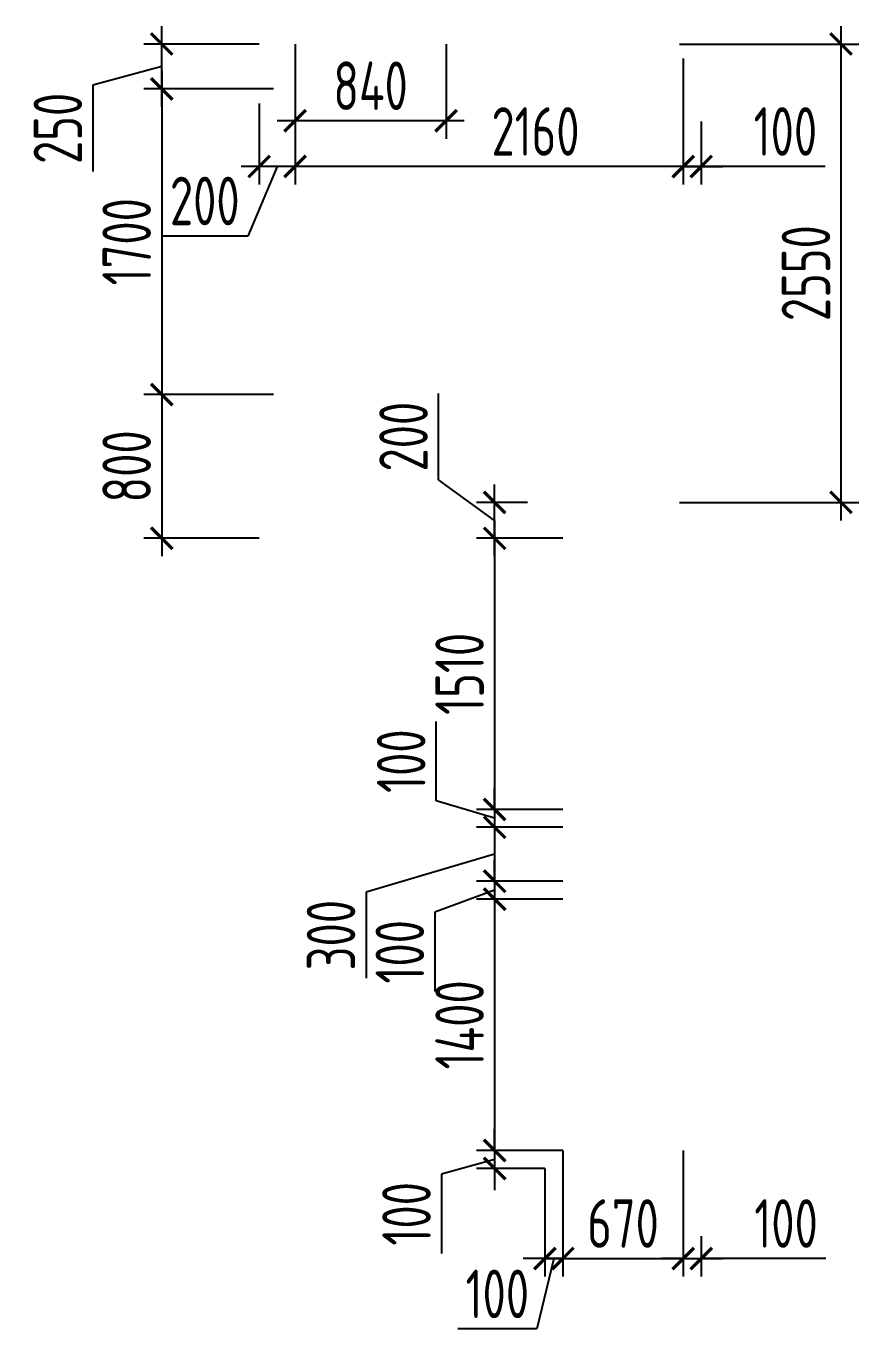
# Model space of a CAD drawing. Header units: millimetres. Extents: x -350007 to 536090, y -888 to 198380.
# Drawn here: x -50853 to -46218, y 120202 to 127451 of the extents above; entities that cross this region are included whole.
import ezdxf

# ---------------------------------------------------------------- set-up
doc = ezdxf.new("R2010")
doc.units = ezdxf.units.MM
doc.layers.add('АР_Размеры нов.', color=15, linetype='Continuous', lineweight=0)
doc.styles.add('ISOCPEUR', font='isocpeur.ttf', dxfattribs={"width": 0.7})
doc.dimstyles.new('R_100', dxfattribs={"dimtxt": 270, "dimasz": 120, "dimexe": 100, "dimexo": 0, "dimgap": 60, "dimtad": 1, "dimdec": 0, "dimrnd": 5, "dimzin": 0, "dimdsep": 46, "dimtxsty": 'ISOCPEUR', "dimblk": 'ARCHTICK', "dimcen": 0, "dimdle": 100, "dimclrd": 256, "dimclre": 256, "dimclrt": 256, "dimadec": 0, "dimazin": 0, "dimtfac": 2, "dimtdec": 0, "dimtofl": 0, "dimtmove": 1, "dimatfit": 3, "dimfxl": 1, "dimtvp": 3, "dimtolj": 1, "dimtzin": 0, "dimarcsym": 0})

# ---------------------------------------------------------------- blocks, each defined once
blk = doc.blocks.new('_ArchTick')
at = {"color": 0, "linetype": 'ByBlock', "const_width": 0.15}
blk.add_lwpolyline([(-0.5, -0.5), (0.5, 0.5)], dxfattribs=at)
blk = doc.blocks.new('*D2739')
at = {"layer": 'Defpoints', "color": 0, "ltscale": 100, "transparency": 16777216}
for p in [(-49475.8, 127100.7), (-50098.1, 125400.7), (-49475.8, 125400.7)]:
    blk.add_point(p, dxfattribs=at)
at = {"layer": 'АР_Размеры нов.', "lineweight": -2, "ltscale": 100, "transparency": 16777216}
for p, q in [((-50098.1, 127200.7), (-50098.1, 125300.7)), ((-49475.8, 127100.7), (-50198.1, 127100.7)), ((-49475.8, 125400.7), (-50198.1, 125400.7))]:
    blk.add_line(p, q, dxfattribs=at)
at = {"layer": 'АР_Размеры нов.', "lineweight": -2, "ltscale": 100, "transparency": 16777216, "xscale": 120, "yscale": 120, "zscale": 120}
for p, rotation in [((-50098.1, 127100.7), 90), ((-50098.1, 125400.7), 270)]:
    blk.add_blockref('_ArchTick', p, dxfattribs=dict(at, rotation=rotation))
at = {"layer": 'АР_Размеры нов.', "ltscale": 100, "transparency": 16777216, "insert": (-50293.1, 126250.7), "char_height": 270, "attachment_point": 5, "rotation": 90, "style": 'ISOCPEUR'}
blk.add_mtext('\\A1;1700', dxfattribs=at)
blk = doc.blocks.new('*D2056')
at = {"layer": 'Defpoints', "color": 0, "ltscale": 500, "transparency": 16777216}
for p in [(-50098.1, 127350.7), (-49555.8, 127350.7), (-49475.8, 127100.7)]:
    blk.add_point(p, dxfattribs=at)
at = {"layer": 'АР_Размеры нов.', "lineweight": -2, "ltscale": 500, "transparency": 16777216}
for p, q in [((-50098.1, 127000.7), (-50098.1, 127450.7)), ((-49555.8, 127350.7), (-50198.1, 127350.7)), ((-50098.1, 127225.7), (-50481, 127120.9)), ((-50481, 127120.9), (-50481, 126641.8)), ((-49475.8, 127100.7), (-50198.1, 127100.7))]:
    blk.add_line(p, q, dxfattribs=at)
at = {"layer": 'АР_Размеры нов.', "lineweight": -2, "ltscale": 500, "transparency": 16777216, "xscale": 120, "yscale": 120, "zscale": 120}
for p, rotation in [((-50098.1, 127350.7), 90), ((-50098.1, 127100.7), 270)]:
    blk.add_blockref('_ArchTick', p, dxfattribs=dict(at, rotation=rotation))
at = {"layer": 'АР_Размеры нов.', "lineweight": 13, "ltscale": 500, "transparency": 16777216, "insert": (-50676, 126881.4), "char_height": 270, "attachment_point": 5, "rotation": 90, "style": 'ISOCPEUR'}
blk.add_mtext('\\A1;250', dxfattribs=at)
blk = doc.blocks.new('*D2057')
at = {"layer": 'Defpoints', "color": 0, "ltscale": 500, "transparency": 16777216}
for p in [(-49475.8, 125400.7), (-50098.1, 124600.7), (-49555.8, 124600.7)]:
    blk.add_point(p, dxfattribs=at)
at = {"layer": 'АР_Размеры нов.', "lineweight": -2, "ltscale": 500, "transparency": 16777216}
for p, q in [((-50098.1, 125500.7), (-50098.1, 124500.7)), ((-49475.8, 125400.7), (-50198.1, 125400.7)), ((-49555.8, 124600.7), (-50198.1, 124600.7))]:
    blk.add_line(p, q, dxfattribs=at)
at = {"layer": 'АР_Размеры нов.', "lineweight": -2, "ltscale": 500, "transparency": 16777216, "xscale": 120, "yscale": 120, "zscale": 120}
for p, rotation in [((-50098.1, 125400.7), 90), ((-50098.1, 124600.7), 270)]:
    blk.add_blockref('_ArchTick', p, dxfattribs=dict(at, rotation=rotation))
at = {"layer": 'АР_Размеры нов.', "lineweight": 13, "ltscale": 500, "transparency": 16777216, "insert": (-50293.1, 125000.7), "char_height": 270, "attachment_point": 5, "rotation": 90, "style": 'ISOCPEUR'}
blk.add_mtext('\\A1;800', dxfattribs=at)
blk = doc.blocks.new('*D2058')
at = {"layer": 'Defpoints', "color": 0, "ltscale": 500, "transparency": 16777216}
for p in [(-49355.8, 127269.3), (-47195.8, 127269.3), (-49355.8, 126669.3)]:
    blk.add_point(p, dxfattribs=at)
at = {"layer": 'АР_Размеры нов.', "lineweight": -2, "ltscale": 500, "transparency": 16777216}
for p, q in [((-49355.8, 127269.3), (-49355.8, 126569.3)), ((-47195.8, 127269.3), (-47195.8, 126569.3)), ((-47095.8, 126669.3), (-49455.8, 126669.3))]:
    blk.add_line(p, q, dxfattribs=at)
at = {"layer": 'АР_Размеры нов.', "lineweight": -2, "ltscale": 500, "transparency": 16777216, "xscale": 120, "yscale": 120, "zscale": 120, "rotation": 180}
blk.add_blockref('_ArchTick', (-49355.8, 126669.3), dxfattribs=at)
at = {"layer": 'АР_Размеры нов.', "lineweight": -2, "ltscale": 500, "transparency": 16777216, "xscale": 120, "yscale": 120, "zscale": 120}
blk.add_blockref('_ArchTick', (-47195.8, 126669.3), dxfattribs=at)
at = {"layer": 'АР_Размеры нов.', "lineweight": 13, "ltscale": 500, "transparency": 16777216, "insert": (-48018, 126864.3), "char_height": 270, "attachment_point": 5, "style": 'ISOCPEUR'}
blk.add_mtext('\\A1;2160', dxfattribs=at)
blk = doc.blocks.new('*D2059')
at = {"layer": 'Defpoints', "color": 0, "ltscale": 500, "transparency": 16777216}
for p in [(-49355.8, 127269.3), (-49555.8, 127019.3), (-49555.8, 126669.3)]:
    blk.add_point(p, dxfattribs=at)
at = {"layer": 'АР_Размеры нов.', "lineweight": -2, "ltscale": 500, "transparency": 16777216}
for p, q in [((-49355.8, 127269.3), (-49355.8, 126569.3)), ((-49555.8, 127019.3), (-49555.8, 126569.3)), ((-49255.8, 126669.3), (-49655.8, 126669.3)), ((-49455.8, 126669.3), (-49619, 126282.5)), ((-49619, 126282.5), (-50098.1, 126282.5))]:
    blk.add_line(p, q, dxfattribs=at)
at = {"layer": 'АР_Размеры нов.', "lineweight": -2, "ltscale": 500, "transparency": 16777216, "xscale": 120, "yscale": 120, "zscale": 120, "rotation": 180}
blk.add_blockref('_ArchTick', (-49555.8, 126669.3), dxfattribs=at)
at = {"layer": 'АР_Размеры нов.', "lineweight": -2, "ltscale": 500, "transparency": 16777216, "xscale": 120, "yscale": 120, "zscale": 120}
blk.add_blockref('_ArchTick', (-49355.8, 126669.3), dxfattribs=at)
at = {"layer": 'АР_Размеры нов.', "lineweight": 13, "ltscale": 500, "transparency": 16777216, "insert": (-49858.5, 126477.5), "char_height": 270, "attachment_point": 5, "style": 'ISOCPEUR'}
blk.add_mtext('\\A1;200', dxfattribs=at)
blk = doc.blocks.new('*D2060')
at = {"layer": 'Defpoints', "color": 0, "ltscale": 500, "transparency": 16777216}
for p in [(-47865.8, 124600.7), (-48245.5, 123092.8), (-47865.8, 123092.8)]:
    blk.add_point(p, dxfattribs=at)
at = {"layer": 'АР_Размеры нов.', "lineweight": -2, "ltscale": 500, "transparency": 16777216}
for p, q in [((-48245.5, 124700.7), (-48245.5, 122992.8)), ((-47865.8, 124600.7), (-48345.5, 124600.7)), ((-47865.8, 123092.8), (-48345.5, 123092.8))]:
    blk.add_line(p, q, dxfattribs=at)
at = {"layer": 'АР_Размеры нов.', "lineweight": -2, "ltscale": 500, "transparency": 16777216, "xscale": 120, "yscale": 120, "zscale": 120}
for p, rotation in [((-48245.5, 124600.7), 90), ((-48245.5, 123092.8), 270)]:
    blk.add_blockref('_ArchTick', p, dxfattribs=dict(at, rotation=rotation))
at = {"layer": 'АР_Размеры нов.', "lineweight": 13, "ltscale": 500, "transparency": 16777216, "insert": (-48440.5, 123846.7), "char_height": 270, "attachment_point": 5, "rotation": 90, "style": 'ISOCPEUR'}
blk.add_mtext('\\A1;1510', dxfattribs=at)
blk = doc.blocks.new('*D2061')
at = {"layer": 'Defpoints', "color": 0, "ltscale": 500, "transparency": 16777216}
for p in [(-47865.8, 123092.8), (-48245.5, 122992.8), (-47865.8, 122992.8)]:
    blk.add_point(p, dxfattribs=at)
at = {"layer": 'АР_Размеры нов.', "lineweight": -2, "ltscale": 500, "transparency": 16777216}
for p, q in [((-48570.5, 123140.3), (-48570.5, 123581.6)), ((-48245.5, 123092.8), (-48245.5, 123212.8)), ((-48245.5, 123042.8), (-48570.5, 123140.3)), ((-47865.8, 123092.8), (-48345.5, 123092.8)), ((-48245.5, 123092.8), (-48245.5, 122992.8)), ((-47865.8, 122992.8), (-48345.5, 122992.8)), ((-48245.5, 122992.8), (-48245.5, 122872.8))]:
    blk.add_line(p, q, dxfattribs=at)
at = {"layer": 'АР_Размеры нов.', "lineweight": -2, "ltscale": 500, "transparency": 16777216, "xscale": 120, "yscale": 120, "zscale": 120}
for p, rotation in [((-48245.5, 123092.8), 270), ((-48245.5, 122992.8), 90)]:
    blk.add_blockref('_ArchTick', p, dxfattribs=dict(at, rotation=rotation))
at = {"layer": 'АР_Размеры нов.', "lineweight": 13, "ltscale": 500, "transparency": 16777216, "insert": (-48765.5, 123360.9), "char_height": 270, "attachment_point": 5, "rotation": 90, "style": 'ISOCPEUR'}
blk.add_mtext('\\A1;100', dxfattribs=at)
blk = doc.blocks.new('*D2062')
at = {"layer": 'Defpoints', "color": 0, "ltscale": 500, "transparency": 16777216}
for p in [(-47865.8, 122992.8), (-48245.5, 122692.8), (-47865.8, 122692.8)]:
    blk.add_point(p, dxfattribs=at)
at = {"layer": 'АР_Размеры нов.', "lineweight": -2, "ltscale": 500, "transparency": 16777216}
for p, q in [((-48245.5, 123092.8), (-48245.5, 122592.8)), ((-47865.8, 122992.8), (-48345.5, 122992.8)), ((-48245.5, 122842.8), (-48961, 122632.4)), ((-47865.8, 122692.8), (-48345.5, 122692.8)), ((-48961, 122632.4), (-48961, 122153.3))]:
    blk.add_line(p, q, dxfattribs=at)
at = {"layer": 'АР_Размеры нов.', "lineweight": -2, "ltscale": 500, "transparency": 16777216, "xscale": 120, "yscale": 120, "zscale": 120}
for p, rotation in [((-48245.5, 122992.8), 90), ((-48245.5, 122692.8), 270)]:
    blk.add_blockref('_ArchTick', p, dxfattribs=dict(at, rotation=rotation))
at = {"layer": 'АР_Размеры нов.', "lineweight": 13, "ltscale": 500, "transparency": 16777216, "insert": (-49156, 122392.9), "char_height": 270, "attachment_point": 5, "rotation": 90, "style": 'ISOCPEUR'}
blk.add_mtext('\\A1;300', dxfattribs=at)
blk = doc.blocks.new('*D2063')
at = {"layer": 'Defpoints', "color": 0, "ltscale": 500, "transparency": 16777216}
for p in [(-47865.8, 122692.8), (-48245.5, 122592.8), (-47865.8, 122592.8)]:
    blk.add_point(p, dxfattribs=at)
at = {"layer": 'АР_Размеры нов.', "lineweight": -2, "ltscale": 500, "transparency": 16777216}
for p, q in [((-48245.5, 122692.8), (-48245.5, 122812.8)), ((-47865.8, 122692.8), (-48345.5, 122692.8)), ((-48245.5, 122692.8), (-48245.5, 122592.8)), ((-48245.5, 122642.8), (-48577.8, 122520.9)), ((-47865.8, 122592.8), (-48345.5, 122592.8)), ((-48245.5, 122592.8), (-48245.5, 122472.8)), ((-48577.8, 122520.9), (-48577.8, 122079.6))]:
    blk.add_line(p, q, dxfattribs=at)
at = {"layer": 'АР_Размеры нов.', "lineweight": -2, "ltscale": 500, "transparency": 16777216, "xscale": 120, "yscale": 120, "zscale": 120}
for p, rotation in [((-48245.5, 122692.8), 270), ((-48245.5, 122592.8), 90)]:
    blk.add_blockref('_ArchTick', p, dxfattribs=dict(at, rotation=rotation))
at = {"layer": 'АР_Размеры нов.', "lineweight": 13, "ltscale": 500, "transparency": 16777216, "insert": (-48772.8, 122300.2), "char_height": 270, "attachment_point": 5, "rotation": 90, "style": 'ISOCPEUR'}
blk.add_mtext('\\A1;100', dxfattribs=at)
blk = doc.blocks.new('*D2064')
at = {"layer": 'Defpoints', "color": 0, "ltscale": 500, "transparency": 16777216}
for p in [(-47865.8, 122592.8), (-48245.5, 121194.6), (-47865.8, 121194.6)]:
    blk.add_point(p, dxfattribs=at)
at = {"layer": 'АР_Размеры нов.', "lineweight": -2, "ltscale": 500, "transparency": 16777216}
for p, q in [((-48245.5, 122692.8), (-48245.5, 121094.6)), ((-47865.8, 122592.8), (-48345.5, 122592.8)), ((-47865.8, 121194.6), (-48345.5, 121194.6))]:
    blk.add_line(p, q, dxfattribs=at)
at = {"layer": 'АР_Размеры нов.', "lineweight": -2, "ltscale": 500, "transparency": 16777216, "xscale": 120, "yscale": 120, "zscale": 120}
for p, rotation in [((-48245.5, 122592.8), 90), ((-48245.5, 121194.6), 270)]:
    blk.add_blockref('_ArchTick', p, dxfattribs=dict(at, rotation=rotation))
at = {"layer": 'АР_Размеры нов.', "lineweight": 13, "ltscale": 500, "transparency": 16777216, "insert": (-48440.5, 121893.7), "char_height": 270, "attachment_point": 5, "rotation": 90, "style": 'ISOCPEUR'}
blk.add_mtext('\\A1;1400', dxfattribs=at)
blk = doc.blocks.new('*D2065')
at = {"layer": 'Defpoints', "color": 0, "ltscale": 500, "transparency": 16777216}
for p in [(-47865.8, 121194.6), (-48245.5, 121094.6), (-47965.8, 121094.6)]:
    blk.add_point(p, dxfattribs=at)
at = {"layer": 'АР_Размеры нов.', "lineweight": -2, "ltscale": 500, "transparency": 16777216}
for p, q in [((-48245.5, 121194.6), (-48245.5, 121314.6)), ((-48245.5, 121144.6), (-48540.8, 121063.2)), ((-47865.8, 121194.6), (-48345.5, 121194.6)), ((-48245.5, 121194.6), (-48245.5, 121094.6)), ((-48540.8, 121063.2), (-48540.8, 120621.9)), ((-47965.8, 121094.6), (-48345.5, 121094.6)), ((-48245.5, 121094.6), (-48245.5, 120974.6))]:
    blk.add_line(p, q, dxfattribs=at)
at = {"layer": 'АР_Размеры нов.', "lineweight": -2, "ltscale": 500, "transparency": 16777216, "xscale": 120, "yscale": 120, "zscale": 120}
for p, rotation in [((-48245.5, 121194.6), 270), ((-48245.5, 121094.6), 90)]:
    blk.add_blockref('_ArchTick', p, dxfattribs=dict(at, rotation=rotation))
at = {"layer": 'АР_Размеры нов.', "lineweight": 13, "ltscale": 500, "transparency": 16777216, "insert": (-48735.8, 120842.5), "char_height": 270, "attachment_point": 5, "rotation": 90, "style": 'ISOCPEUR'}
blk.add_mtext('\\A1;100', dxfattribs=at)
blk = doc.blocks.new('*D2066')
at = {"layer": 'Defpoints', "color": 0, "ltscale": 500, "transparency": 16777216}
for p in [(-47865.8, 121194.6), (-47195.9, 121194.6), (-47195.9, 120593.7)]:
    blk.add_point(p, dxfattribs=at)
at = {"layer": 'АР_Размеры нов.', "lineweight": -2, "ltscale": 500, "transparency": 16777216}
for p, q in [((-47865.8, 121194.6), (-47865.8, 120493.7)), ((-47195.9, 121194.6), (-47195.9, 120493.7)), ((-47965.8, 120593.7), (-47095.9, 120593.7))]:
    blk.add_line(p, q, dxfattribs=at)
at = {"layer": 'АР_Размеры нов.', "lineweight": -2, "ltscale": 500, "transparency": 16777216, "xscale": 120, "yscale": 120, "zscale": 120, "rotation": 180}
blk.add_blockref('_ArchTick', (-47865.8, 120593.7), dxfattribs=at)
at = {"layer": 'АР_Размеры нов.', "lineweight": -2, "ltscale": 500, "transparency": 16777216, "xscale": 120, "yscale": 120, "zscale": 120}
blk.add_blockref('_ArchTick', (-47195.9, 120593.7), dxfattribs=at)
at = {"layer": 'АР_Размеры нов.', "lineweight": 13, "ltscale": 500, "transparency": 16777216, "insert": (-47530.8, 120788.7), "char_height": 270, "attachment_point": 5, "style": 'ISOCPEUR'}
blk.add_mtext('\\A1;670', dxfattribs=at)
blk = doc.blocks.new('*D2194')
at = {"layer": 'Defpoints', "color": 0, "ltscale": 500, "transparency": 16777216}
for p in [(-47195.9, 120718.7), (-47095.8, 120718.7), (-47095.8, 120593.7)]:
    blk.add_point(p, dxfattribs=at)
at = {"layer": 'АР_Размеры нов.', "lineweight": -2, "ltscale": 500, "transparency": 16777216}
for p, q in [((-47195.9, 120718.7), (-47195.9, 120493.7)), ((-47095.8, 120718.7), (-47095.8, 120493.7)), ((-47195.9, 120593.7), (-47315.9, 120593.7)), ((-47195.9, 120593.7), (-47095.8, 120593.7)), ((-47095.8, 120593.7), (-46975.8, 120593.7)), ((-46402.7, 120593.7), (-47095.8, 120593.7))]:
    blk.add_line(p, q, dxfattribs=at)
at = {"layer": 'АР_Размеры нов.', "lineweight": -2, "ltscale": 500, "transparency": 16777216, "xscale": 120, "yscale": 120, "zscale": 120}
blk.add_blockref('_ArchTick', (-47195.9, 120593.7), dxfattribs=at)
at = {"layer": 'АР_Размеры нов.', "lineweight": -2, "ltscale": 500, "transparency": 16777216, "xscale": 120, "yscale": 120, "zscale": 120, "rotation": 180}
blk.add_blockref('_ArchTick', (-47095.8, 120593.7), dxfattribs=at)
at = {"layer": 'АР_Размеры нов.', "lineweight": 13, "ltscale": 500, "transparency": 16777216, "insert": (-46623.4, 120788.7), "char_height": 270, "attachment_point": 5, "style": 'ISOCPEUR'}
blk.add_mtext('\\A1;100', dxfattribs=at)
blk = doc.blocks.new('*D2247')
at = {"layer": 'Defpoints', "color": 0, "ltscale": 500, "transparency": 16777216}
for p in [(-48245.5, 124800.7), (-48061.8, 124800.7), (-47865.8, 124600.7)]:
    blk.add_point(p, dxfattribs=at)
at = {"layer": 'АР_Размеры нов.', "lineweight": -2, "ltscale": 500, "transparency": 16777216}
for p, q in [((-48557.3, 124926.7), (-48557.3, 125405.8)), ((-48245.5, 124700.7), (-48557.3, 124926.7)), ((-48245.5, 124500.7), (-48245.5, 124900.7)), ((-48061.8, 124800.7), (-48345.5, 124800.7)), ((-47865.8, 124600.7), (-48345.5, 124600.7))]:
    blk.add_line(p, q, dxfattribs=at)
at = {"layer": 'АР_Размеры нов.', "lineweight": -2, "ltscale": 500, "transparency": 16777216, "xscale": 120, "yscale": 120, "zscale": 120}
for p, rotation in [((-48245.5, 124800.7), 90), ((-48245.5, 124600.7), 270)]:
    blk.add_blockref('_ArchTick', p, dxfattribs=dict(at, rotation=rotation))
at = {"layer": 'АР_Размеры нов.', "lineweight": 13, "ltscale": 500, "transparency": 16777216, "insert": (-48752.3, 125166.3), "char_height": 270, "attachment_point": 5, "rotation": 90, "style": 'ISOCPEUR'}
blk.add_mtext('\\A1;200', dxfattribs=at)
blk = doc.blocks.new('*D3152')
at = {"layer": 'Defpoints', "color": 0, "transparency": 16777216}
for p in [(-47215.8, 127350.7), (-47215.8, 124800.7), (-46317.9, 124800.7)]:
    blk.add_point(p, dxfattribs=at)
at = {"layer": 'АР_Размеры нов.', "lineweight": -2, "transparency": 16777216}
for p, q in [((-46317.9, 127450.7), (-46317.9, 124700.7)), ((-47215.8, 127350.7), (-46217.9, 127350.7)), ((-47215.8, 124800.7), (-46217.9, 124800.7))]:
    blk.add_line(p, q, dxfattribs=at)
at = {"layer": 'АР_Размеры нов.', "lineweight": -2, "transparency": 16777216, "xscale": 120, "yscale": 120, "zscale": 120}
for p, rotation in [((-46317.9, 127350.7), 90), ((-46317.9, 124800.7), 270)]:
    blk.add_blockref('_ArchTick', p, dxfattribs=dict(at, rotation=rotation))
at = {"layer": 'АР_Размеры нов.', "transparency": 16777216, "insert": (-46512.9, 126075.7), "char_height": 270, "attachment_point": 5, "rotation": 90, "style": 'ISOCPEUR'}
blk.add_mtext('\\A1;2550', dxfattribs=at)
blk = doc.blocks.new('*D4086')
at = {"layer": 'Defpoints', "color": 0, "transparency": 16777216}
for p in [(-47965.8, 121094.6), (-47865.8, 121094.6), (-47965.8, 120593.7)]:
    blk.add_point(p, dxfattribs=at)
at = {"layer": 'АР_Размеры нов.', "lineweight": -2, "transparency": 16777216}
for p, q in [((-47965.8, 121094.6), (-47965.8, 120493.7)), ((-47865.8, 121094.6), (-47865.8, 120493.7)), ((-47965.8, 120593.7), (-48085.8, 120593.7)), ((-47915.8, 120593.7), (-48009.7, 120202)), ((-47865.8, 120593.7), (-47965.8, 120593.7)), ((-47865.8, 120593.7), (-47745.8, 120593.7)), ((-48009.7, 120202), (-48451, 120202))]:
    blk.add_line(p, q, dxfattribs=at)
at = {"layer": 'АР_Размеры нов.', "lineweight": -2, "transparency": 16777216, "xscale": 120, "yscale": 120, "zscale": 120}
blk.add_blockref('_ArchTick', (-47965.8, 120593.7), dxfattribs=at)
at = {"layer": 'АР_Размеры нов.', "lineweight": -2, "transparency": 16777216, "xscale": 120, "yscale": 120, "zscale": 120, "rotation": 180}
blk.add_blockref('_ArchTick', (-47865.8, 120593.7), dxfattribs=at)
at = {"layer": 'АР_Размеры нов.', "transparency": 16777216, "insert": (-48230.4, 120397), "char_height": 270, "attachment_point": 5, "style": 'ISOCPEUR'}
blk.add_mtext('\\A1;100', dxfattribs=at)
blk = doc.blocks.new('*D4101')
at = {"layer": 'Defpoints', "color": 0, "transparency": 16777216}
for p in [(-49355.8, 127350.7), (-48515.8, 127350.7), (-49355.8, 126923.5)]:
    blk.add_point(p, dxfattribs=at)
at = {"layer": 'АР_Размеры нов.', "lineweight": -2, "transparency": 16777216}
for p, q in [((-49355.8, 127350.7), (-49355.8, 126823.5)), ((-48515.8, 127350.7), (-48515.8, 126823.5)), ((-48415.8, 126923.5), (-49455.8, 126923.5))]:
    blk.add_line(p, q, dxfattribs=at)
at = {"layer": 'АР_Размеры нов.', "lineweight": -2, "transparency": 16777216, "xscale": 120, "yscale": 120, "zscale": 120, "rotation": 180}
blk.add_blockref('_ArchTick', (-49355.8, 126923.5), dxfattribs=at)
at = {"layer": 'АР_Размеры нов.', "lineweight": -2, "transparency": 16777216, "xscale": 120, "yscale": 120, "zscale": 120}
blk.add_blockref('_ArchTick', (-48515.8, 126923.5), dxfattribs=at)
at = {"layer": 'АР_Размеры нов.', "transparency": 16777216, "insert": (-48935.8, 127118.5), "char_height": 270, "attachment_point": 5, "style": 'ISOCPEUR'}
blk.add_mtext('\\A1;840', dxfattribs=at)
blk = doc.blocks.new('*D4171')
at = {"layer": 'Defpoints', "color": 0, "transparency": 16777216}
for p in [(-47195.8, 127269.3), (-47095.8, 126919.3), (-47095.8, 126669.3)]:
    blk.add_point(p, dxfattribs=at)
at = {"layer": 'АР_Размеры нов.', "lineweight": -2, "transparency": 16777216}
for p, q in [((-47195.8, 127269.3), (-47195.8, 126569.3)), ((-47095.8, 126919.3), (-47095.8, 126569.3)), ((-47195.8, 126669.3), (-47315.8, 126669.3)), ((-47195.8, 126669.3), (-47095.8, 126669.3)), ((-47095.8, 126669.3), (-46975.8, 126669.3)), ((-46406.7, 126669.3), (-47095.8, 126669.3))]:
    blk.add_line(p, q, dxfattribs=at)
at = {"layer": 'АР_Размеры нов.', "lineweight": -2, "transparency": 16777216, "xscale": 120, "yscale": 120, "zscale": 120}
blk.add_blockref('_ArchTick', (-47195.8, 126669.3), dxfattribs=at)
at = {"layer": 'АР_Размеры нов.', "lineweight": -2, "transparency": 16777216, "xscale": 120, "yscale": 120, "zscale": 120, "rotation": 180}
blk.add_blockref('_ArchTick', (-47095.8, 126669.3), dxfattribs=at)
at = {"layer": 'АР_Размеры нов.', "transparency": 16777216, "insert": (-46627.3, 126864.3), "char_height": 270, "attachment_point": 5, "style": 'ISOCPEUR'}
blk.add_mtext('\\A1;100', dxfattribs=at)

msp = doc.modelspace()

# ---------------------------------------------------------------- dimensions: what is measured, and where the dimension line sits
at = {"layer": 'АР_Размеры нов.', "lineweight": 13, "ltscale": 500}
for base, p1, p2, override, picture, middle in [((-50098.1, 127350.7), (-49475.8, 127100.7), (-49555.8, 127350.7), {"dimpost": '\\X', "dimfxl": 300, "dimarcsym": 1}, '*D2056', (-50481, 127060.9)), ((-48245.5, 124800.7), (-47865.8, 124600.7), (-48061.8, 124800.7), {"dimpost": '\\X'}, '*D2247', (-48557.3, 124986.7)), ((-48245.5, 122692.8), (-47865.8, 122992.8), (-47865.8, 122692.8), {"dimpost": '\\X'}, '*D2062', (-48961, 122572.4)), ((-48245.5, 122592.8), (-47865.8, 122692.8), (-47865.8, 122592.8), {"dimpost": '\\X'}, '*D2063', (-48577.8, 122460.9)), ((-48245.5, 121094.6), (-47865.8, 121194.6), (-47965.8, 121094.6), {"dimpost": '\\X'}, '*D2065', (-48540.8, 121003.2))]:
    dim = msp.add_linear_dim(base=base, p1=p1, p2=p2, angle=90, dimstyle='R_100', override=override, dxfattribs=at)
    dim.commit()
    dim.dimension.update_dxf_attribs({"geometry": picture, "text_midpoint": middle, "dimtype": 160})
at = {"layer": 'АР_Размеры нов.'}
dim = msp.add_linear_dim(base=(-46317.9, 124800.7), p1=(-47215.8, 127350.7), p2=(-47215.8, 124800.7), angle=90, dimstyle='R_100', override={"dimpost": '\\X'}, dxfattribs=at)
dim.commit()
dim.dimension.update_dxf_attribs({"geometry": '*D3152', "text_midpoint": (-46512.9, 126075.7)})
dim = msp.add_linear_dim(base=(-49355.8, 126923.5), p1=(-48515.8, 127350.7), p2=(-49355.8, 127350.7), dimstyle='R_100', override={"dimpost": '\\X'}, dxfattribs=at)
dim.commit()
dim.dimension.update_dxf_attribs({"geometry": '*D4101', "text_midpoint": (-48935.8, 127118.5)})
at = {"layer": 'АР_Размеры нов.', "lineweight": 13, "ltscale": 500}
for base, p1, p2, picture, middle in [((-49555.8, 126669.3), (-49355.8, 127269.3), (-49555.8, 127019.3), '*D2059', (-49679, 126282.5)), ((-49355.8, 126669.3), (-47195.8, 127269.3), (-49355.8, 127269.3), '*D2058', (-48018, 126669.3)), ((-47095.8, 120593.7), (-47195.9, 120718.7), (-47095.8, 120718.7), '*D2194', (-46623.4, 120590.9))]:
    dim = msp.add_linear_dim(base=base, p1=p1, p2=p2, dimstyle='R_100', override={"dimpost": '\\X'}, dxfattribs=at)
    dim.commit()
    dim.dimension.update_dxf_attribs({"geometry": picture, "text_midpoint": middle, "dimtype": 160})
at = {"layer": 'АР_Размеры нов.'}
for base, p1, p2, picture, middle in [((-47095.8, 126669.3), (-47195.8, 127269.3), (-47095.8, 126919.3), '*D4171', (-46627.3, 126600)), ((-47965.8, 120593.7), (-47865.8, 121094.6), (-47965.8, 121094.6), '*D4086', (-48069.7, 120202))]:
    dim = msp.add_linear_dim(base=base, p1=p1, p2=p2, dimstyle='R_100', override={"dimpost": '\\X'}, dxfattribs=at)
    dim.commit()
    dim.dimension.update_dxf_attribs({"geometry": picture, "text_midpoint": middle, "dimtype": 160})
at = {"layer": 'АР_Размеры нов.', "ltscale": 100}
dim = msp.add_linear_dim(base=(-50098.1, 125400.7), p1=(-49475.8, 127100.7), p2=(-49475.8, 125400.7), angle=90, dimstyle='R_100', override={"dimpost": '\\X', "dimfxl": 300, "dimarcsym": 1}, dxfattribs=at)
dim.commit()
dim.dimension.update_dxf_attribs({"geometry": '*D2739', "text_midpoint": (-50293.1, 126250.7)})
at = {"layer": 'АР_Размеры нов.', "lineweight": 13, "ltscale": 500}
for base, p1, p2, override, picture, middle in [((-50098.1, 124600.7), (-49475.8, 125400.7), (-49555.8, 124600.7), {"dimpost": '\\X', "dimfxl": 300, "dimarcsym": 1}, '*D2057', (-50293.1, 125000.7)), ((-48245.5, 123092.8), (-47865.8, 124600.7), (-47865.8, 123092.8), {"dimpost": '\\X'}, '*D2060', (-48440.5, 123846.7)), ((-48245.5, 122992.8), (-47865.8, 123092.8), (-47865.8, 122992.8), {"dimpost": '\\X'}, '*D2061', (-48765.5, 123200.3)), ((-48245.5, 121194.6), (-47865.8, 122592.8), (-47865.8, 121194.6), {"dimpost": '\\X'}, '*D2064', (-48440.5, 121893.7))]:
    dim = msp.add_linear_dim(base=base, p1=p1, p2=p2, angle=90, dimstyle='R_100', override=override, dxfattribs=at)
    dim.commit()
    dim.dimension.update_dxf_attribs({"geometry": picture, "text_midpoint": middle})
dim = msp.add_linear_dim(base=(-47195.9, 120593.7), p1=(-47865.8, 121194.6), p2=(-47195.9, 121194.6), dimstyle='R_100', override={"dimpost": '\\X'}, dxfattribs=at)
dim.commit()
dim.dimension.update_dxf_attribs({"geometry": '*D2066', "text_midpoint": (-47530.8, 120788.7)})

doc.saveas('drawing.dxf')
